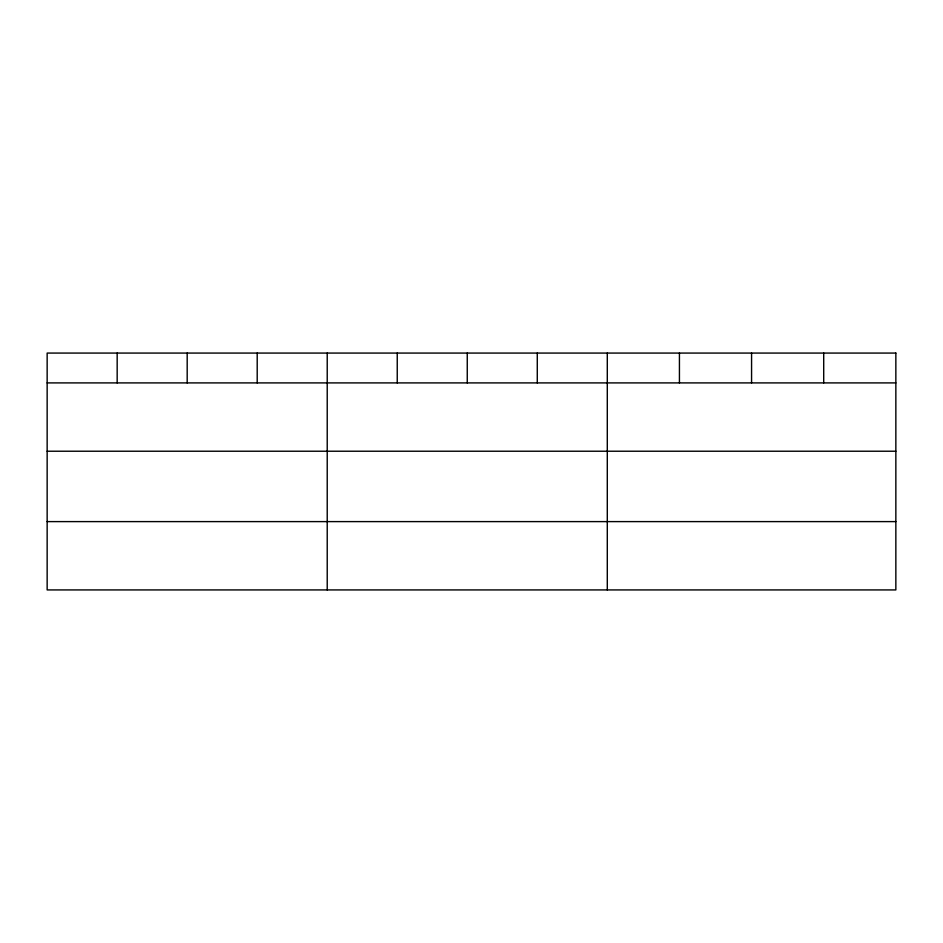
<?xml version="1.0" encoding="UTF-8"?>
<svg xmlns="http://www.w3.org/2000/svg" width="943" height="943" viewBox="0 0 943 943"><rect width="100%" height="100%" fill="white"/><g stroke="black" fill="none" stroke-linecap="round" stroke-linejoin="round"><path stroke-width="1.41" d="M47.15 382.905L895.85 382.905M47.15 451.226L895.85 451.226M47.15 521.609L895.85 521.609M823.71 353.071L823.71 382.905M751.571 353.071L751.571 382.905M679.431 353.071L679.431 382.905M607.292 353.071L607.292 589.929M537.274 353.071L537.274 382.905M467.256 353.071L467.256 382.905M397.239 353.071L397.239 382.905M327.221 353.071L327.221 589.929M257.203 353.071L257.203 382.905M187.186 353.071L187.186 382.905M117.168 353.071L117.168 382.905M895.85 353.071L47.15 353.071L47.15 589.929L895.85 589.929L895.85 353.071"/></g></svg>
